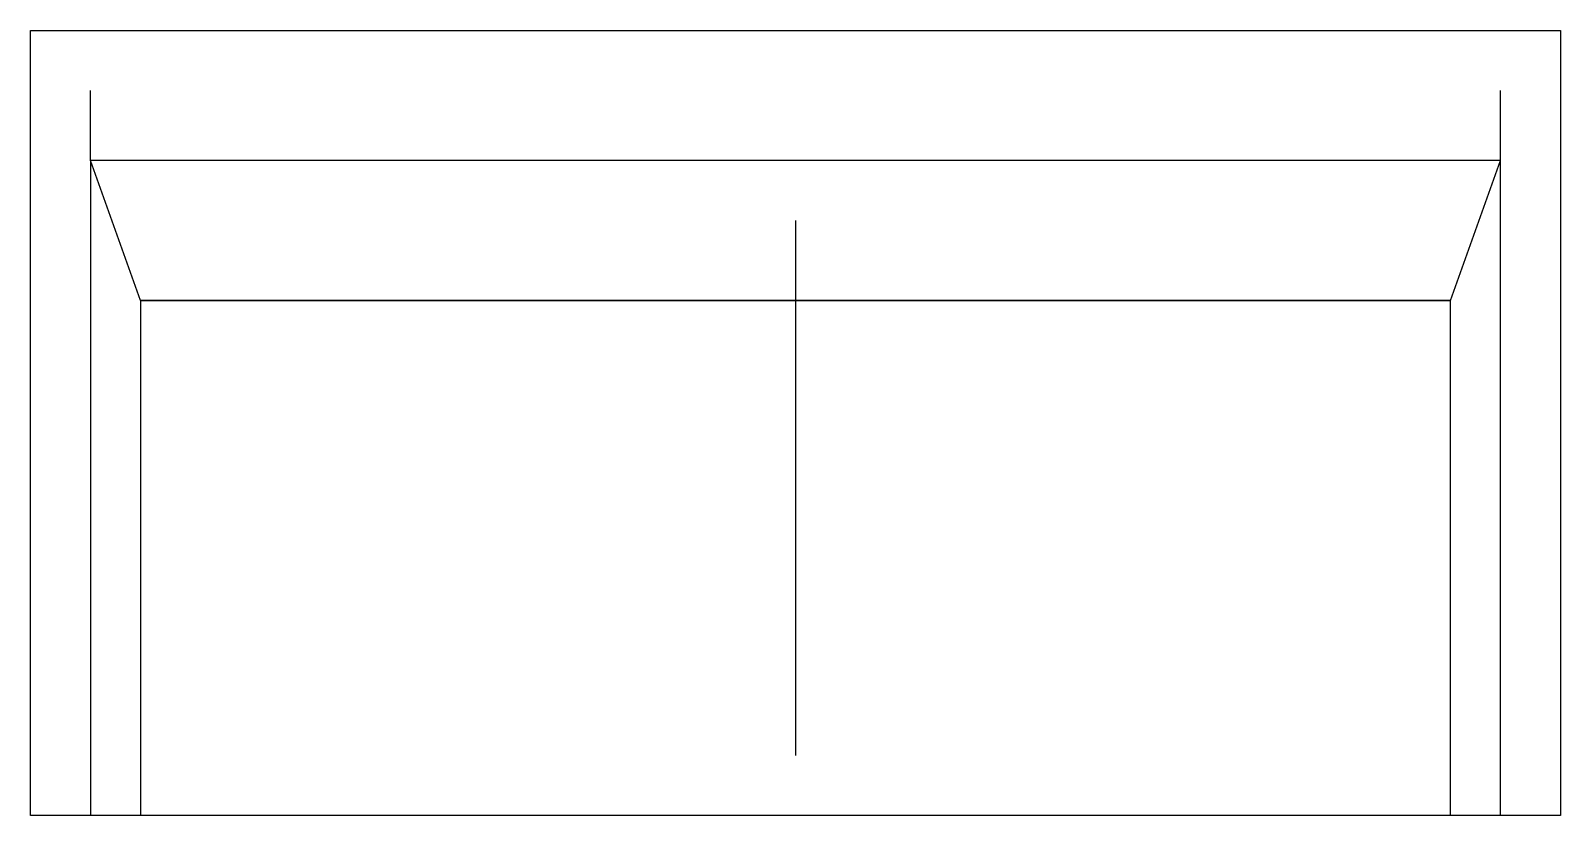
# Model space of a CAD drawing. Header units: millimetres. Extents: x -765 to 765, y -392 to 393.
import ezdxf

# ---------------------------------------------------------------- set-up
doc = ezdxf.new("R2010")
doc.units = ezdxf.units.MM
doc.header["$LTSCALE"] = 0.001

msp = doc.modelspace()

# ---------------------------------------------------------------- linework, layer by layer
for p, q in [((-705, 262.5), (-705, 332.5)), ((705, 262.5), (705, 332.5)), ((-655, 122.5), (-705, 262.5)), ((655, 122.5), (705, 262.5)), ((0, 202.5), (0, -332.5)), ((-655, 122.5), (655, 122.5))]:
    msp.add_line(p, q)
for points in [[(-765, 392.5), (765, 392.5), (765, -392.5), (-765, -392.5), (-765, 392.5)], [(705, -392.5), (705, 262.5), (-705, 262.5), (-705, -392.5)], [(655, -392.5), (655, 122.5), (-655, 122.5), (-655, -392.5)]]:
    msp.add_lwpolyline(points)

doc.saveas('drawing.dxf')
